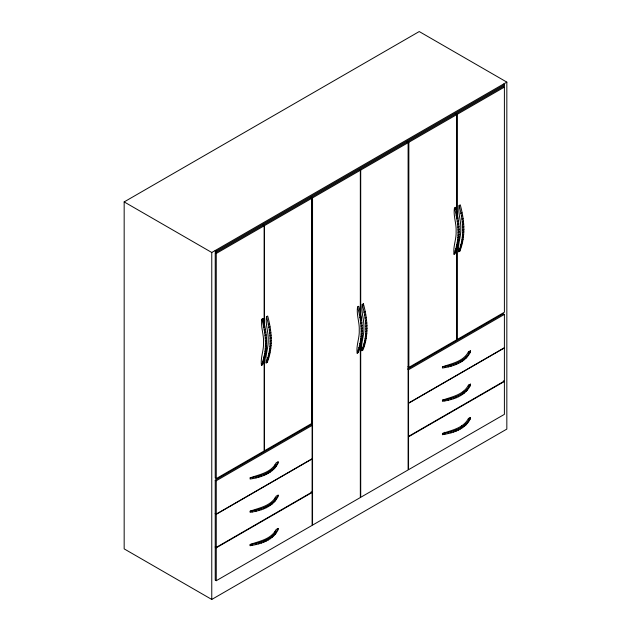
<?xml version="1.0" encoding="UTF-8"?>
<svg xmlns="http://www.w3.org/2000/svg" width="631" height="631" viewBox="0 0 631 631"><rect width="100%" height="100%" fill="white"/><g stroke="black" fill="none" stroke-linecap="round" stroke-linejoin="round"><path stroke-width="0.95" d="M261.463 365.467C267.386 350.631 265.99 334.28 261.873 319.207L263.017 318.545C267.142 333.618 268.538 349.96 262.614 364.805L261.463 365.467C260.311 357.659 263.947 350.363 263.529 342.57C263.995 334.659 260.556 327.079 261.873 319.207M266.124 362.959C272.048 348.115 270.652 331.772 266.527 316.699L267.678 316.028C271.795 331.109 273.199 347.452 267.276 362.297L266.124 362.959C264.973 355.143 268.601 347.855 268.183 340.062C268.648 332.151 265.209 324.563 266.527 316.699M357.178 353.21C363.101 338.366 361.705 322.023 357.58 306.95L358.731 306.287C362.849 321.36 364.253 337.703 358.321 352.548L357.178 353.21C356.026 345.394 359.654 338.106 359.236 330.313C359.702 322.402 356.263 314.814 357.58 306.95M361.831 350.702C367.763 335.858 366.359 319.515 362.241 304.434L363.385 303.771C367.51 318.844 368.906 335.195 362.983 350.031L361.831 350.702C360.68 342.885 364.316 335.597 363.898 327.797C364.363 319.893 360.924 312.306 362.241 304.434M454.044 254.285C459.975 239.441 458.571 223.098 454.454 208.017L455.598 207.354C459.723 222.427 461.119 238.778 455.196 253.623L454.044 254.285C452.892 246.469 456.528 239.181 456.11 231.38C456.576 223.477 453.137 215.889 454.454 208.017M458.705 251.769C464.629 236.925 463.233 220.582 459.108 205.509L460.259 204.846C464.384 219.919 465.781 236.262 459.857 251.106L458.705 251.769C457.554 243.96 461.182 236.664 460.764 228.872C461.229 220.96 457.79 213.381 459.108 205.509M262.906 320.445L263.017 318.545M363.275 305.672L363.385 303.771M455.487 209.255L455.598 207.354M275.234 464.44L276.165 462.823L278.121 461.821L278.121 463.012C273.16 473.605 260.816 477.415 250.136 479.039L250.136 477.848C258.884 474.662 269.626 472.974 275.234 464.44L275.234 465.631M250.136 477.848C260.816 476.224 273.16 472.414 278.121 461.821M275.234 497.756L276.165 496.147L278.121 495.146L278.121 496.337C273.16 506.922 260.816 510.731 250.136 512.364L250.136 511.173C258.884 507.979 269.626 506.299 275.234 497.756L275.234 498.947M250.136 511.173C260.816 509.54 273.16 505.731 278.121 495.146M275.234 531.081L276.165 529.464L278.121 528.462L278.121 529.654C273.16 540.246 260.816 544.056 250.136 545.681L250.136 544.49C258.884 541.303 269.626 539.615 275.234 531.081L275.234 532.272M250.136 544.49C260.816 542.865 273.16 539.055 278.121 528.462M468.454 351.806C463.406 361.547 451.686 363.551 442.434 366.832L442.434 368.023C453.113 366.398 465.457 362.588 470.41 351.995L470.41 350.804L468.454 351.806L468.454 352.997M442.434 366.832C453.113 365.207 465.457 361.397 470.41 350.804M468.454 385.123C463.406 394.864 451.686 396.875 442.434 400.149L442.434 401.34C453.113 399.715 465.457 395.905 470.41 385.312L470.41 384.121L468.454 385.123L468.454 386.314M442.434 400.149C453.113 398.524 465.457 394.714 470.41 384.121M468.454 418.448C463.406 428.189 451.686 430.192 442.434 433.473L442.434 434.664C453.113 433.032 465.457 429.222 470.41 418.637L470.41 417.446L468.454 418.448L468.454 419.639M442.434 433.473C453.113 431.849 465.457 428.039 470.41 417.446M124.165 201.912L419.236 31.55L506.835 82.125L506.835 429.088L211.764 599.45L124.165 548.875L124.165 201.912L211.764 252.487L506.835 82.125M216.259 251.075L216.259 252.266L215.234 251.674L215.234 250.483L216.259 251.075L504.398 84.72L504.398 85.911L215.234 252.865L215.234 477.99L216.259 478.582L264.184 450.92L264.184 356.539M215.234 252.865L216.259 253.457L264.184 225.788L264.184 326.061M263.387 225.062L264.413 225.653L311.817 198.292L311.817 423.417L264.413 450.786L264.413 356.373M311.525 425.231L311.525 197.266L312.55 197.866L360.333 170.283L360.333 316.163M359.686 169.463L360.711 170.054L408.107 142.693L408.107 469.945L360.711 497.307L360.711 341.568M407.815 141.675L408.849 142.267L456.765 114.605L456.765 214.879M456.15 113.769L457.183 114.361L504.398 87.102L504.398 312.227L457.183 339.486L457.183 243.889M263.529 327.039L264.673 326.377M456.11 215.857L457.254 215.195M268.183 324.531L269.334 323.869M460.764 213.341L461.916 212.679M264.137 329.926L265.28 329.264M456.718 218.736L457.869 218.074M268.79 327.41L269.942 326.748M461.379 216.228L462.523 215.565M264.634 332.774L265.785 332.111M457.215 221.591L458.366 220.921M269.295 330.265L270.439 329.595M461.876 219.075L463.028 218.413M265.028 335.589L266.172 334.927M457.609 224.399L458.761 223.737M269.682 333.073L270.833 332.411M462.263 221.891L463.414 221.221M265.304 338.35L266.456 337.688M457.885 227.168L459.037 226.505M269.965 335.842L271.109 335.179M462.547 224.652L463.698 223.989M265.47 341.071L266.621 340.409M458.059 229.881L459.202 229.219M270.131 338.555L271.283 337.893M462.712 227.373L463.864 226.71M265.533 343.729L266.676 343.067M458.114 232.539L459.258 231.877M270.186 341.213L271.338 340.551M462.768 230.031L463.919 229.361M265.47 346.316L266.621 345.654M458.059 235.134L459.202 234.472M270.131 343.808L271.283 343.146M462.712 232.618L463.864 231.956M265.304 348.84L266.456 348.178M457.885 237.65L459.037 236.988M269.965 346.332L271.109 345.662M462.547 235.142L463.698 234.48M265.028 351.286L266.172 350.623M457.609 240.095L458.761 239.433M269.682 348.769L270.833 348.107M462.263 237.587L463.414 236.925M264.634 353.644L265.785 352.981M457.215 242.462L458.366 241.799M269.295 351.136L270.439 350.473M461.876 239.946L463.028 239.283M264.137 355.916L265.28 355.253M456.718 244.733L457.869 244.071M268.79 353.407L269.942 352.745M461.379 242.217L462.523 241.555M263.529 358.1L264.673 357.438M456.11 246.91L457.254 246.248M268.183 355.584L269.334 354.922M460.764 244.402L461.916 243.732M262.977 360.072L264.121 359.41M455.558 248.882L456.702 248.22M267.631 357.556L268.782 356.894M460.212 246.374L461.364 245.711M262.425 362.044L263.569 361.382M455.006 250.862L456.15 250.199M267.079 359.536L268.23 358.873M459.66 248.346L460.811 247.683M359.236 314.782L360.388 314.12M363.898 312.274L365.041 311.611M359.844 317.669L360.995 316.999M364.505 315.153L365.657 314.49M360.348 320.516L361.492 319.854M365.002 318L366.154 317.338M360.735 323.324L361.886 322.662M365.396 320.816L366.548 320.154M361.019 326.093L362.162 325.43M365.672 323.585L366.824 322.922M361.184 328.814L362.336 328.144M365.846 326.298L366.99 325.635M361.24 331.472L362.391 330.802M365.901 328.956L367.045 328.294M361.184 334.059L362.336 333.397M365.846 331.551L366.99 330.889M361.019 336.583L362.162 335.921M365.672 334.067L366.824 333.405M360.735 339.028L361.886 338.366M365.396 336.512L366.548 335.85M360.348 341.387L361.492 340.724M365.002 338.879L366.154 338.216M359.844 343.658L360.995 342.996M364.505 341.15L365.657 340.488M359.236 345.835L360.388 345.173M363.898 343.327L365.041 342.665M358.684 347.815L359.836 347.153M363.346 345.299L364.489 344.636M358.132 349.787L359.284 349.124M362.793 347.279L363.937 346.608M407.815 366.8L408.849 367.4L456.765 339.73L456.765 246.335M311.075 491.872L312.108 492.464L312.108 525.378L216.259 580.709L215.234 580.118L215.234 480.152L311.075 424.821L312.108 425.412L312.108 458.737L216.259 514.068L215.234 513.476M407.523 369.135L503.364 313.796L504.398 314.396L504.398 347.713L408.557 403.051L408.557 369.727L504.398 314.396M215.234 480.152L216.259 480.751L312.108 425.412M215.234 513.713L216.259 514.304L312.108 458.974L312.108 492.054L216.259 547.392L215.234 546.793M215.234 547.203L216.259 547.803L312.108 492.464M504.398 381.455L408.557 436.786L408.557 469.693L504.398 414.354L504.398 381.455L503.364 380.856M250.136 545.681L251.517 544.884M442.434 434.664L443.806 433.868M503.364 84.128L504.398 84.72M503.364 86.51L504.398 87.102M455.74 114.006L456.765 114.605M407.074 142.101L408.107 142.693M359.299 169.684L360.333 170.283M310.783 197.692L311.817 198.292M263.151 225.196L264.184 225.788M469.953 351.601L469.953 352.792M469.953 384.926L469.953 386.109M469.953 418.243L469.953 419.434M468.557 354.015L468.557 355.206M468.557 387.331L468.557 388.522M468.557 420.656L468.557 421.847M467.39 355.576L467.39 356.767M467.39 388.893L467.39 390.084M467.39 422.218L467.39 423.409M466.001 357.075L466.001 358.266M466.001 390.4L466.001 391.591M466.001 423.716L466.001 424.908M464.4 358.503L464.4 359.694M464.4 391.827L464.4 393.018M464.4 425.144L464.4 426.335M463.367 391.228L463.367 392.419M462.594 359.851L462.594 361.042M462.594 393.168L462.594 394.359M462.594 426.493L462.594 427.684M461.561 425.893L461.561 427.084M460.598 361.106L460.598 362.289M460.598 394.422L460.598 395.613M460.598 427.739L460.598 428.93M459.857 249.206L459.857 251.106M458.429 362.257L458.429 363.44M458.429 395.574L458.429 396.765M458.429 428.891L458.429 430.082M457.183 114.361L457.183 218.271M456.103 363.298L456.103 364.489M456.103 396.615L456.103 397.806M456.103 429.94L456.103 431.123M453.626 364.221L453.626 365.412M453.626 397.538L453.626 398.729M453.626 430.863L453.626 432.054M451.031 365.026L451.031 366.209M451.031 398.342L451.031 399.533M451.031 431.659L451.031 432.85M448.318 365.696L448.318 366.887M448.318 399.013L448.318 400.204M448.318 432.338L448.318 433.529M444.839 366.366L444.839 367.558M444.839 399.691L444.839 400.874M444.839 433.008L444.839 434.199M444.492 432.282L444.492 433.473M408.849 142.267L408.849 367.4M360.711 170.054L360.711 318.9M360.333 343.761L360.333 497.536L312.55 525.118L312.55 197.866M358.321 350.647L358.321 352.548M277.656 462.618L277.656 463.809M277.656 495.942L277.656 497.133M277.656 529.259L277.656 530.45M276.26 465.031L276.26 466.222M276.26 498.356L276.26 499.547M276.26 531.673L276.26 532.864M275.092 466.593L275.092 467.784M275.092 499.918L275.092 501.109M275.092 533.234L275.092 534.425M273.704 468.099L273.704 469.283M273.704 501.416L273.704 502.607M273.704 534.733L273.704 535.924M272.103 469.527L272.103 470.71M272.103 502.844L272.103 504.035M272.103 536.161L272.103 537.352M270.297 470.868L270.297 472.059M270.297 504.193L270.297 505.376M270.297 537.509L270.297 538.7M268.309 472.122L268.309 473.313M268.309 505.439L268.309 506.63M268.309 538.764L268.309 539.955M267.276 360.388L267.276 362.297M266.14 473.274L266.14 474.465M266.14 506.59L266.14 507.781M266.14 539.915L266.14 541.106M264.413 225.653L264.413 327.016M263.805 474.315L263.805 475.506M263.805 507.632L263.805 508.823M263.805 540.956L263.805 542.147M261.337 475.238L261.337 476.429M261.337 508.562L261.337 509.753M261.337 541.879L261.337 543.07M258.734 476.042L258.734 477.233M258.734 509.359L258.734 510.55M258.734 542.684L258.734 543.875M256.028 476.713L256.028 477.904M256.028 510.037L256.028 511.228M256.028 543.354L256.028 544.545M252.542 477.383L252.542 478.574M252.542 510.708L252.542 511.899M252.542 544.025L252.542 545.216M216.259 253.457L216.259 478.582M216.259 480.751L216.259 514.068M216.259 514.304L216.259 547.392M216.259 547.803L216.259 580.709M211.764 252.487L211.764 599.45M504.398 347.949L408.557 403.288L408.557 436.368L504.398 381.037L504.398 347.949"/></g></svg>
